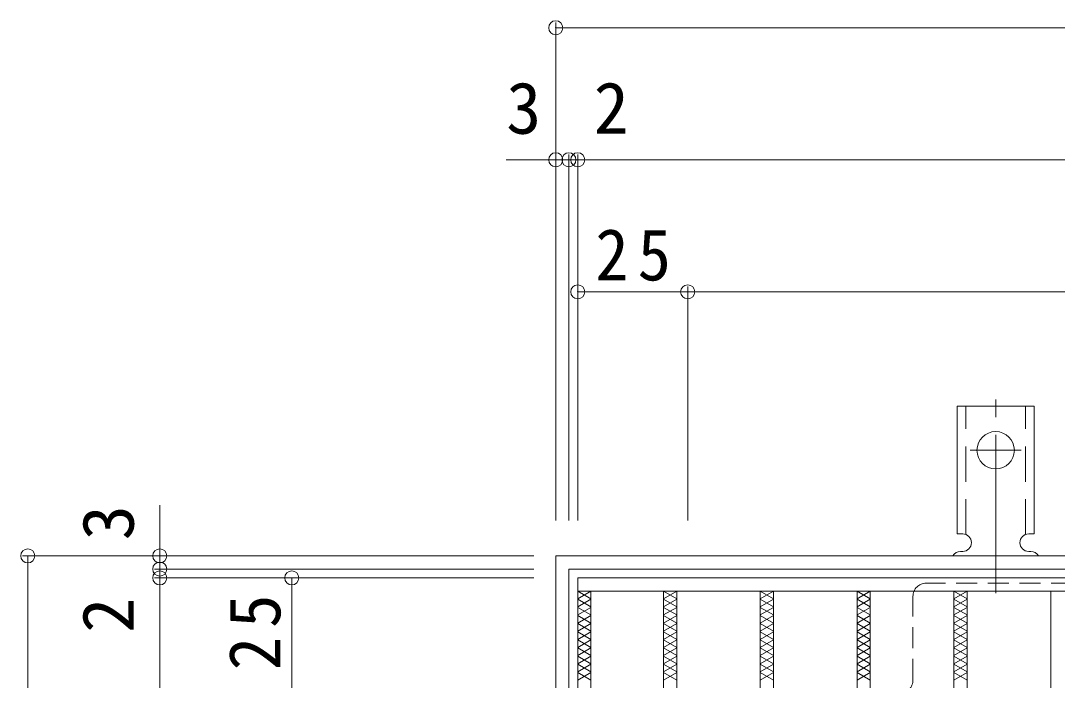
# Model space of a CAD drawing. Units: millimetres at full size, sheet at 1:4. Extents: x -838 to 1019, y -781 to 757.
# Drawn here: x -796.3 to -560.7, y 594.9 to 744.8 of the extents above; entities that cross this region are included whole.
import ezdxf
from ezdxf.enums import TextEntityAlignment as Align

# ---------------------------------------------------------------- set-up
doc = ezdxf.new("R2010")
doc.units = ezdxf.units.MM
doc.header["$LTSCALE"] = 4
doc.header["$PDMODE"] = 32
doc.header["$PDSIZE"] = 3.2
for name, pattern in [('CHAIN2', [12, 9, -1, 1, -1]), ('DASHED1', [1.8, 1.2, -0.6]), ('DASHED2', [3, 2, -1])]:
    doc.linetypes.add(name, pattern=pattern)
for name, color, linetype, lineweight in [('A-1', 3, 'Continuous', 9), ('A-2', 3, 'Continuous', 9), ('A-4', 7, 'Continuous', 9), ('A-7', 2, 'Continuous', 9), ('A-9', 6, 'Continuous', 9), ('A-A', 3, 'Continuous', 9)]:
    doc.layers.add(name, color=color, linetype=linetype, lineweight=lineweight)
doc.styles.add('ＭＳ ゴシック', font='')
doc.styles.get('ＭＳ ゴシック').set_extended_font_data('MS Gothic')

msp = doc.modelspace()

# ---------------------------------------------------------------- linework, layer by layer
at = {"layer": 'A-1', "color": 2}
for points in [[(-674.713, 623.162), (-674.713, 263.162), (-314.713, 263.162), (-314.713, 623.162)], [(-671.713, 620.162), (-671.713, 266.162), (-317.713, 266.162), (-317.713, 620.162)]]:
    msp.add_lwpolyline(points, close=True, dxfattribs=at)
at = {"layer": 'A-2'}
for p, q in [((-669.713, 618.161), (-319.713, 618.161)), ((-669.713, 615.161), (-319.713, 615.161)), ((-666.713, 615.161), (-666.713, 271.161)), ((-650.213, 615.161), (-650.213, 271.161)), ((-647.213, 615.161), (-647.213, 271.161)), ((-628.213, 615.161), (-628.213, 271.161)), ((-625.213, 615.161), (-625.213, 271.161)), ((-606.213, 615.161), (-606.213, 271.161)), ((-603.213, 615.161), (-603.213, 271.161)), ((-584.213, 615.161), (-584.213, 271.161)), ((-581.213, 615.161), (-581.213, 271.161)), ((-562.213, 615.161), (-562.213, 271.161))]:
    msp.add_line(p, q, dxfattribs=at)
msp.add_lwpolyline([(-669.713, 618.161), (-669.713, 268.161), (-319.713, 268.161)], dxfattribs=at)
at = {"layer": 'A-4'}
for p, q in [((-674.713, 744.362), (-674.713, 631.162)), ((-674.713, 743.162), (-314.713, 743.162)), ((-671.713, 714.362), (-671.713, 631.162)), ((-669.713, 714.362), (-669.713, 631.162)), ((-674.713, 713.162), (-685.967, 713.162)), ((-674.713, 713.162), (-671.713, 713.162)), ((-671.713, 713.162), (-669.713, 713.162)), ((-669.713, 713.162), (-319.713, 713.162)), ((-644.713, 684.362), (-644.713, 631.162)), ((-644.713, 683.162), (-669.713, 683.162)), ((-644.713, 683.162), (-344.713, 683.162)), ((-764.713, 623.162), (-764.713, 634.704)), ((-795.913, 623.162), (-679.713, 623.162)), ((-794.713, 623.162), (-794.713, 263.162)), ((-764.713, 623.162), (-764.713, 620.162)), ((-765.913, 620.162), (-679.713, 620.162)), ((-764.713, 620.162), (-764.713, 618.161)), ((-765.913, 618.161), (-679.713, 618.161)), ((-764.713, 618.161), (-764.713, 268.162)), ((-734.713, 593.162), (-734.713, 618.161))]:
    msp.add_line(p, q, dxfattribs=at)
for p in [(-674.713, 743.162), (-674.713, 713.162), (-671.713, 713.162), (-669.713, 713.162), (-669.713, 683.162), (-644.713, 683.162), (-794.713, 623.162), (-764.713, 623.162), (-764.713, 620.162), (-764.713, 618.161), (-734.713, 618.161)]:
    msp.add_point(p, dxfattribs=at)
at = {"layer": 'A-7', "linetype": 'DASHED1'}
for p, q in [((-398.914, 616.966), (-590.512, 616.966)), ((-593.512, 594.966), (-593.512, 613.966))]:
    msp.add_line(p, q, dxfattribs=at)
for centre, start, end in [((-590.512, 613.966), 90, 180), ((-596.512, 594.966), 270, 0)]:
    msp.add_arc(centre, 3, start, end, dxfattribs=at)
at = {"layer": 'A-9'}
for p, q in [((-669.713, 615.161), (-666.713, 613.429)), ((-666.713, 615.161), (-669.713, 613.429)), ((-650.213, 615.161), (-647.213, 613.429)), ((-647.213, 615.161), (-650.213, 613.429)), ((-628.213, 615.161), (-625.213, 613.429)), ((-625.213, 615.161), (-628.213, 613.429)), ((-606.213, 615.161), (-603.213, 613.429)), ((-603.213, 615.161), (-606.213, 613.429)), ((-584.213, 615.161), (-581.213, 613.429)), ((-581.213, 615.161), (-584.213, 613.429)), ((-669.713, 613.314), (-666.713, 611.582)), ((-666.713, 613.314), (-669.713, 611.582)), ((-650.213, 613.314), (-647.213, 611.582)), ((-647.213, 613.314), (-650.213, 611.582)), ((-628.213, 613.314), (-625.213, 611.582)), ((-625.213, 613.314), (-628.213, 611.582)), ((-606.213, 613.314), (-603.213, 611.582)), ((-603.213, 613.314), (-606.213, 611.582)), ((-584.213, 613.314), (-581.213, 611.582)), ((-581.213, 613.314), (-584.213, 611.582)), ((-669.713, 611.466), (-666.713, 609.734)), ((-666.713, 611.466), (-669.713, 609.734)), ((-650.213, 611.466), (-647.213, 609.734)), ((-647.213, 611.466), (-650.213, 609.734)), ((-628.213, 611.466), (-625.213, 609.734)), ((-625.213, 611.466), (-628.213, 609.734)), ((-606.213, 611.466), (-603.213, 609.734)), ((-603.213, 611.466), (-606.213, 609.734)), ((-584.213, 611.466), (-581.213, 609.734)), ((-581.213, 611.466), (-584.213, 609.734)), ((-669.713, 609.619), (-666.713, 607.887)), ((-666.713, 609.619), (-669.713, 607.887)), ((-650.213, 609.619), (-647.213, 607.887)), ((-647.213, 609.619), (-650.213, 607.887)), ((-628.213, 609.619), (-625.213, 607.887)), ((-625.213, 609.619), (-628.213, 607.887)), ((-606.213, 609.619), (-603.213, 607.887)), ((-603.213, 609.619), (-606.213, 607.887)), ((-584.213, 609.619), (-581.213, 607.887)), ((-581.213, 609.619), (-584.213, 607.887)), ((-669.713, 607.771), (-666.713, 606.039)), ((-666.713, 607.771), (-669.713, 606.039)), ((-669.713, 605.924), (-666.713, 604.192)), ((-666.713, 605.924), (-669.713, 604.192)), ((-650.213, 607.771), (-647.213, 606.039)), ((-647.213, 607.771), (-650.213, 606.039)), ((-650.213, 605.924), (-647.213, 604.192)), ((-647.213, 605.924), (-650.213, 604.192)), ((-628.213, 607.771), (-625.213, 606.039)), ((-625.213, 607.771), (-628.213, 606.039)), ((-628.213, 605.924), (-625.213, 604.192)), ((-625.213, 605.924), (-628.213, 604.192)), ((-606.213, 607.771), (-603.213, 606.039)), ((-603.213, 607.771), (-606.213, 606.039)), ((-606.213, 605.924), (-603.213, 604.192)), ((-603.213, 605.924), (-606.213, 604.192)), ((-584.213, 607.771), (-581.213, 606.039)), ((-581.213, 607.771), (-584.213, 606.039)), ((-584.213, 605.924), (-581.213, 604.192)), ((-581.213, 605.924), (-584.213, 604.192)), ((-669.713, 604.076), (-666.713, 602.344)), ((-666.713, 604.076), (-669.713, 602.344)), ((-650.213, 604.076), (-647.213, 602.344)), ((-647.213, 604.076), (-650.213, 602.344)), ((-628.213, 604.076), (-625.213, 602.344)), ((-625.213, 604.076), (-628.213, 602.344)), ((-606.213, 604.076), (-603.213, 602.344)), ((-603.213, 604.076), (-606.213, 602.344)), ((-584.213, 604.076), (-581.213, 602.344)), ((-581.213, 604.076), (-584.213, 602.344)), ((-666.713, 602.229), (-669.713, 600.497)), ((-669.713, 602.229), (-666.713, 600.497)), ((-647.213, 602.229), (-650.213, 600.497)), ((-650.213, 602.229), (-647.213, 600.497)), ((-625.213, 602.229), (-628.213, 600.497)), ((-628.213, 602.229), (-625.213, 600.497)), ((-603.213, 602.229), (-606.213, 600.497)), ((-606.213, 602.229), (-603.213, 600.497)), ((-581.213, 602.229), (-584.213, 600.497)), ((-584.213, 602.229), (-581.213, 600.497)), ((-669.713, 600.381), (-666.713, 598.649)), ((-666.713, 600.381), (-669.713, 598.649)), ((-669.713, 598.534), (-666.713, 596.802)), ((-666.713, 598.534), (-669.713, 596.801)), ((-650.213, 600.381), (-647.213, 598.649)), ((-647.213, 600.381), (-650.213, 598.649)), ((-650.213, 598.534), (-647.213, 596.802)), ((-647.213, 598.534), (-650.213, 596.801)), ((-628.213, 600.381), (-625.213, 598.649)), ((-625.213, 600.381), (-628.213, 598.649)), ((-628.213, 598.534), (-625.213, 596.802)), ((-625.213, 598.534), (-628.213, 596.801)), ((-606.213, 600.381), (-603.213, 598.649)), ((-603.213, 600.381), (-606.213, 598.649)), ((-606.213, 598.534), (-603.213, 596.802)), ((-603.213, 598.534), (-606.213, 596.801)), ((-584.213, 600.381), (-581.213, 598.649)), ((-581.213, 600.381), (-584.213, 598.649)), ((-584.213, 598.534), (-581.213, 596.802)), ((-581.213, 598.534), (-584.213, 596.801)), ((-669.713, 596.686), (-666.713, 594.954)), ((-666.713, 596.686), (-669.713, 594.954)), ((-650.213, 596.686), (-647.213, 594.954)), ((-647.213, 596.686), (-650.213, 594.954)), ((-628.213, 596.686), (-625.213, 594.954)), ((-625.213, 596.686), (-628.213, 594.954)), ((-606.213, 596.686), (-603.213, 594.954)), ((-603.213, 596.686), (-606.213, 594.954)), ((-584.213, 596.686), (-581.213, 594.954)), ((-581.213, 596.686), (-584.213, 594.954))]:
    msp.add_line(p, q, dxfattribs=at)
at = {"layer": 'A-A', "color": 7, "linetype": 'CHAIN2'}
for p, q in [((-574.713, 614.694), (-574.713, 662.095)), ((-568.937, 647.162), (-580.489, 647.162))]:
    msp.add_line(p, q, dxfattribs=at)
at = {"layer": 'A-A'}
for p, q in [((-583.463, 628.162), (-583.463, 657.162)), ((-583.463, 657.162), (-565.963, 657.162)), ((-565.963, 628.162), (-565.963, 657.162)), ((-583.463, 628.162), (-582.213, 628.162)), ((-565.963, 628.162), (-567.213, 628.162)), ((-582.208, 624.162), (-582.721, 624.162)), ((-566.713, 624.162), (-567.213, 624.162))]:
    msp.add_line(p, q, dxfattribs=at)
at = {"layer": 'A-A', "linetype": 'DASHED2'}
for p, q in [((-581.463, 628.017), (-581.463, 657.162)), ((-567.963, 628.017), (-567.963, 657.162))]:
    msp.add_line(p, q, dxfattribs=at)
at = {"layer": 'A-A'}
msp.add_circle((-574.713, 647.162), 4.25, dxfattribs=at)
for centre, start, end in [((-582.213, 626.162), 270.13329, 90), ((-567.213, 626.162), 90, 270), ((-582.713, 622.162), 90.24162, 150.00072), ((-566.713, 622.162), 29.99951, 89.72403)]:
    msp.add_arc(centre, 2, start, end, dxfattribs=at)

# ---------------------------------------------------------------- texts
at = {"layer": 'A-4', "color": 2, "style": 'ＭＳ ゴシック'}
for s, p in [('3', (-685.967, 715.562)), ('2', (-666.075, 715.562))]:
    msp.add_text(s, height=11.73, dxfattribs=at).set_placement(p, align=Align.BOTTOM_LEFT)
for s, p in [('3', (-767.113, 626.704)), ('2', (-767.113, 605.678))]:
    msp.add_text(s, height=11.73, rotation=90, dxfattribs=at).set_placement(p, align=Align.BOTTOM_LEFT)
at = {"layer": 'A-4', "color": 2, "insert": (-665.713, 685.562), "char_height": 11.73, "attachment_point": 7, "style": 'ＭＳ ゴシック'}
msp.add_mtext('\\T1.27;\\W0.95;25', dxfattribs=at)
at = {"layer": 'A-4', "color": 2, "insert": (-737.113, 597.162), "char_height": 11.73, "attachment_point": 7, "rotation": 90, "style": 'ＭＳ ゴシック'}
msp.add_mtext('\\T1.27;\\W0.95;25', dxfattribs=at)

doc.saveas('drawing.dxf')
